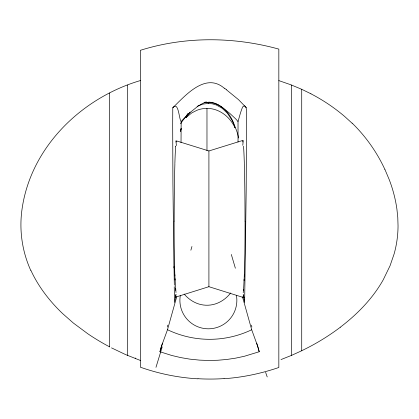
<?xml version="1.0" encoding="UTF-8"?>
<svg xmlns="http://www.w3.org/2000/svg" width="419" height="419" viewBox="0 0 419 419"><rect width="100%" height="100%" fill="white"/><g stroke="black" fill="none" stroke-linecap="round" stroke-linejoin="round"><path stroke-width="0.63" d="M245 221.148L245.005 218.833A78.447 2.325 -90 0 0 244.298 163.53M224.322 88.268C205.493 71.963 185.371 95.537 172.78 107.777L172.712 118.928A111.779 3.483 90 0 0 172.691 126.177L172.916 183.113L173.937 267.945M206.504 102.561A13.34 13.34 0 0 1 209.573 102.152C217.613 102.707 224.537 108.322 229.114 114.623C231.697 118.326 233.645 122.479 234.912 126.805C235.049 128.465 234.525 125.999 234.237 125.417M175.655 146.514L175.692 146.027M258.35 348.367L259.23 351.74L244.267 356.297L235.619 358.145L226.815 359.465L217.822 360.246L208.699 360.471L199.606 360.131L189.776 359.13L180.825 357.611L171.633 355.443L159.948 351.74L161.079 347.524M186.481 115.922L188.031 113.292M176.771 296.579L167.511 329.68L161.514 346.104M159.948 351.74L162.472 343.171M167.281 326.972L167.81 325.181M238.023 142.036L238.023 121.536C239.5 116.634 240.632 111.595 242.68 106.887C247.844 101.917 246.623 117.865 246.461 118.928A111.779 3.478 -90 0 1 246.487 126.177L246.194 189.964L244.644 302.476L243.214 294.583L243.659 296.013M161.106 347.44L161.462 346.272M175.341 296.552L176.001 294.431L174.534 302.476L174.236 286.711M181.165 122.94A37.26 37.26 0 0 1 184.156 118.849L186.445 116.068L185.408 117.042A56.287 56.287 0 0 0 181.155 121.531L181.029 142.591M185.947 116.885L186.067 117.503L190.085 112.124M176.446 140.884L208.913 150.966L242.732 140.459M172.78 107.777C178.719 100.607 178.96 119.556 181.165 121.536M186.067 117.503L191.745 112.921L196.909 110.291A27.664 27.664 0 0 1 206.976 108.38M186.638 115.309L197.909 106.222L202.461 103.509L206.305 102.047L206.504 102.55L208.233 102.482L208.238 103.425L212.36 103.823L216.335 104.991L222.112 108.222L227.496 113.355L232.178 120.593M340.286 327.218C352.342 318.021 363.493 307.536 372.79 295.526A132.881 132.881 0 0 0 383.196 279.876L390.052 265.746L394.132 253.888A105.363 105.363 0 0 0 398.04 225.862L397.783 217.482L396.908 209.086A134.782 134.782 0 0 0 389.209 179.594L384.899 169.386M197.15 106.426L197.511 106.222M197.878 106.028L202.901 104.101L208.238 103.425M140.391 80.558C81.757 97.795 31.053 146.765 22.107 208.678A110.574 110.574 0 0 0 30.817 270.543M281.008 359.57L291.666 355.322L301.722 350.755L301.722 89.299L290.87 84.785L278.834 80.605M175.121 297.281L208.913 286.701L244.193 297.741M204.063 102.372L206.305 102.047M224.081 378.697C242.732 377.44 261.163 373.528 278.834 367.484L278.834 49.112C233.849 36.647 185.062 36.259 140.391 50.306L140.391 367.201C158.906 373.758 178.337 377.697 197.941 378.823M140.391 360.46L125.527 354.558L111.512 347.87M135.306 358.051L135.599 358.166M301.722 89.299L310.919 93.762M226.255 89.635L238.5 99.638L246.393 107.777M352.107 123.233L344.607 116.424A179.594 179.594 0 0 0 310.903 93.788M184.166 294.044C188.026 298.616 193.101 302.23 198.836 304.011A27.492 27.492 0 0 0 215.125 304.011C220.865 302.23 225.935 298.616 229.795 294.044A37.862 37.862 0 0 0 230.68 292.954M30.948 270.485C37.061 283.742 45.634 295.762 55.549 306.436A167.301 167.301 0 0 0 62.599 313.564L73.393 323.065L87.964 333.88A231.592 231.592 0 0 0 109.642 346.885M232.508 121.264L233.132 122.626M233.425 123.317L233.975 124.71M243.79 296.437L244.052 297.296M257.874 346.77L251.678 329.68L242.46 296.736M257.973 347.105L258.324 348.278M251.369 325.181L251.898 326.972M256.706 343.171L259.23 351.74M174.189 221.096L174.189 218.833A78.023 2.32 90 0 1 174.891 163.834M291.666 85.088L291.666 355.322M208.913 150.966L208.913 286.701M206.976 150.541L206.976 108.385A27.497 27.497 0 0 1 215.115 109.626C220.855 111.402 225.93 115.021 229.79 119.593A38.354 38.354 0 0 1 234.928 127.554M127.565 85.094L127.565 355.438M109.637 93.044L109.637 346.89M251.709 329.748A97.365 97.365 0 0 1 167.495 329.716M267.222 376.953A176.326 1.791 72.8 0 1 265.609 372.313M235.368 268.228A200.182 0.859 73.7 0 1 231.319 254.474M243.465 289.377A78.332 2.294 -89.7 0 1 243.203 292.839M176.006 292.509A77.96 2.273 89.7 0 1 175.713 288.602M175.697 290.414A78.196 2.42 90 0 1 175.111 278.771M175.074 280.075A77.635 2.483 -89.9 0 1 174.885 274.686M174.854 275.791A78.044 2.446 -90 0 1 174.115 221.169M174.875 163.368A77.934 2.435 89.9 0 1 175.655 146.556M175.702 140.952A78.437 2.404 -90 0 1 176.394 145.634M176.572 141.093A77.924 2.037 89.4 0 1 176.771 142.046M244.073 279.311A78.62 2.43 -90 0 1 243.486 290.802M244.303 275A78.081 2.493 89.9 0 1 244.104 280.636M245.073 221.222A78.468 2.456 90 0 1 244.335 276.095M243.528 146.179A78.363 2.446 -89.9 0 1 244.314 163.091M242.79 145.283A78.861 2.414 90 0 1 243.476 140.548M242.407 141.978A78.285 2.048 -89.4 0 1 242.611 140.852M162.211 346.859A200.182 2.184 -74 0 1 155.962 367.343M190.86 250.216A176.326 0.388 -73.6 0 1 191.954 246.498M224.39 88.179A77.615 74.65 -37 0 1 226.318 89.551M174.32 285.166A332.22 10.218 -90 0 1 174.026 266.515M224.018 378.598A68.501 22.275 0 0 1 198.004 378.713M340.312 327.249A226.679 226.679 0 0 1 301.706 350.724M352.18 123.16A156.303 156.303 0 0 1 384.862 169.407M238.023 121.536A51.631 51.631 0 0 0 235.483 118.687L229.89 113.47L222.641 107.678A57.063 57.063 0 0 0 221.195 106.656M180.599 123.741A43.094 43.094 0 0 1 181.102 122.898M180.395 131.755A52.207 52.207 0 0 1 181.05 128.664M180.636 130.896A51.401 51.401 0 0 1 181.186 128.507M208.233 102.419A22.579 22.579 0 0 1 220.771 106.463M236.478 295.662A28.482 28.482 0 0 1 208.264 328.81A28.482 28.482 0 0 1 180.322 295.432M234.923 126.758A42.487 42.487 0 0 1 238.018 135.442A45.037 45.037 0 0 1 238.563 138.019"/></g></svg>
